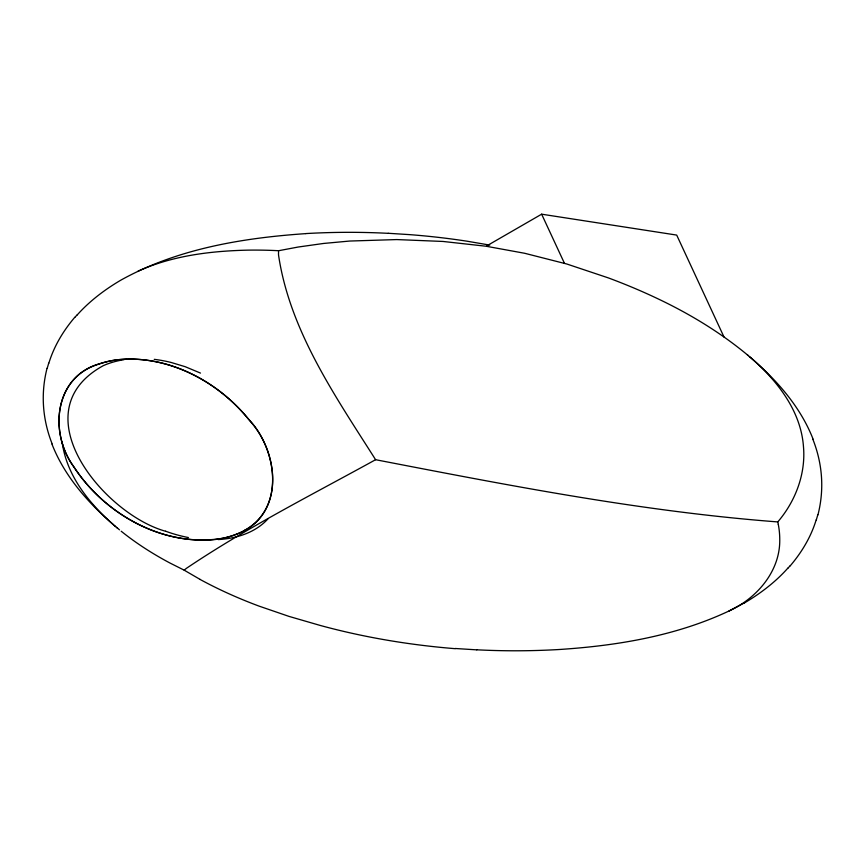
<?xml version="1.0" encoding="UTF-8"?>
<svg xmlns="http://www.w3.org/2000/svg" width="865" height="865" viewBox="0 0 865 865"><rect width="100%" height="100%" fill="white"/><g stroke="black" fill="none" stroke-linecap="round" stroke-linejoin="round"><path stroke-width="1.3" d="M748.041 355.407C723.983 335.361 697.32 318.558 669.402 304.415A521.076 300.836 0 0 0 608.268 277.87L566.824 264.009L524.687 253.283L486.13 246.244L442.999 241.454L396.743 239.573L349.72 241.043L323.586 243.454L298.155 247.033L278.606 250.72L278.508 253.077A151.386 87.397 0 0 0 278.53 254.98C289.743 330.798 335.393 396.278 375.594 459.704C508.728 485.416 642.371 511.615 777.776 521.919C795.411 501.311 805.866 473.988 803.477 446.697C800.828 410.021 776.262 379.508 749.328 356.499M47.207 368.295L48.7 363.192M817.793 514.837L816.301 519.941M74.877 317.379L76.899 315.098M790.123 565.753L788.101 568.035M268.182 518.632C255.608 532.624 236.502 538.571 218.185 539.565M121.187 531.218A360.629 208.206 0 0 0 169.951 563.018L184.213 570.186L184.656 569.786A55.814 32.221 0 0 1 186.494 568.283C246.795 527.639 311.973 494.769 375.594 459.704M127.025 359.04L119.511 359.559A58.604 33.832 0 0 0 98.026 364.392C53.998 378.07 49.413 432.781 73.287 465.976C104.589 514.599 164.523 548.226 223.062 538.192A58.171 33.584 0 0 0 236.621 534.127C286.142 515.994 279.136 450.687 248.352 418.941C217.072 380.73 167.291 354.455 117.089 359.829A58.247 33.627 0 0 0 101.465 363.224C54.052 375.096 48.559 433.03 74.109 467.295C103.065 511.302 154.705 541.868 208.065 540.106M244.849 530.148C284.942 507.917 277.243 450.762 250.158 421.244C221.137 384.384 175.638 358.651 128.063 359.04M486.833 245.833L541.641 214.185L676.7 235.085L724.005 337.015M743.987 603.078L728.968 611.014M729.509 610.744C757.232 597.975 780.511 570.759 779.743 538.992A238.308 137.589 0 0 0 778.295 524.417M729.444 610.787C676.333 635.883 617.426 645.701 559.223 649.507A435.43 251.391 0 0 1 476.766 649.799M138.065 271.156C172.449 255.629 210.671 250.969 248.071 250.136A262.495 151.548 0 0 1 274.119 250.504L278.606 250.72M305.778 233.626C242.308 237.983 177.26 248.774 121.014 280.055A247.595 142.941 0 0 0 77.028 315.141M388.234 233.28L409.783 234.642A453.228 261.673 0 0 1 467.197 241.227L489.763 245.098M476.766 649.853L455.217 648.49M165.572 531.251C103.995 514.167 19.117 411.902 103.216 365.7A59.101 34.124 0 0 1 124.019 359.689M200.485 373.085L185.175 366.695L171.065 362.446A86.435 49.91 0 0 0 154.251 359.343M199.999 579.355L184.213 570.186M116.959 527.726L119.511 529.845M747.414 354.888C774.748 377.854 799.887 405.371 813.046 439.042M114.429 525.585L117.586 528.245M115.672 526.634C89.127 504.014 64.788 476.983 51.954 444.091M113.791 525.001C89.095 503.387 66.605 475.631 62.139 442.101M541.641 214.185L564.391 263.187M777.776 521.919L778.305 524.417M244.925 530.191A59.966 34.622 0 0 1 208.573 540.117M305.767 233.582A435.43 251.391 0 0 1 388.234 233.334M188.397 537.554A104.081 60.085 0 0 1 165.615 531.207M455.163 648.674A466.386 269.264 0 0 1 319.974 625.373L288.975 616.388L259.122 606.138A409.394 236.361 0 0 1 199.956 579.377M812.786 439.074A356.618 205.892 0 0 1 817.955 514.848M816.16 519.919A296.652 171.27 0 0 1 790.253 565.797M787.972 568.002A247.595 142.941 0 0 1 744.095 603.143M52.214 444.059A356.618 205.892 0 0 1 47.045 368.285M48.84 363.214A296.652 171.27 0 0 1 74.747 317.336"/></g></svg>
